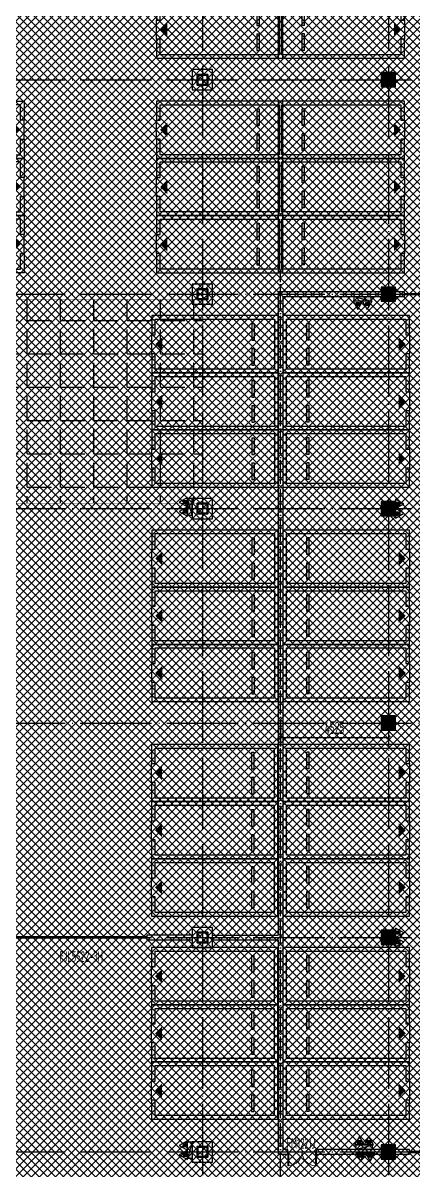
# Model space of a CAD drawing. Extents: x -473190 to 2138458, y -81875 to 2633646.
# Drawn here: x 523813 to 540167, y -1570 to 46576 of the extents above; entities that cross this region are included whole.
import ezdxf

# ---------------------------------------------------------------- set-up
doc = ezdxf.new("R2010")
doc.units = 0
doc.header["$LTSCALE"] = 1000
doc.linetypes.add('DASH', pattern=[0.35, 0.25, -0.1])
doc.linetypes.add('DOTE', pattern=[2.42, 2, -0.2, 0.02, -0.2])
for name, color, linetype in [('00-停车位', 67, 'Continuous'), ('A-COLUMN', 2, 'Continuous'), ('A-WALL', 2, 'Continuous'), ('DOOR_FIRE', 4, 'Continuous'), ('DOOR_FIRE_TEXT', 7, 'Continuous'), ('DOTE', 1, 'DOTE'), ('PUB_DIM', 3, 'Continuous'), ('PUB_HATCH', 8, 'Continuous'), ('RF-QT', 30, 'Continuous'), ('W-EQUIP_消火栓', 7, 'Continuous'), ('W-EQUIP_灭火器', 7, 'Continuous'), ('索引线', 252, 'Continuous')]:
    doc.layers.add(name, color=color, linetype=linetype)
doc.layers.add('钢柱', color=51, linetype='Continuous', lineweight=35)
doc.styles.add('_TCH_DIM_T3', font='tssdeng.shx', dxfattribs={"width": 0.564706, "bigfont": '@@@tssdchn.shx'})
doc.styles.add('_TCH_WINDOW', font='tssdeng.shx', dxfattribs={"width": 0.8, "height": 3.5, "bigfont": 'tssdchn.shx'})
doc.dimstyles.new('_TCH_ARCH&&150', dxfattribs={"dimtxt": 525, "dimasz": 150, "dimexe": 375, "dimexo": 450, "dimgap": 150, "dimtad": 1, "dimdec": 0, "dimzin": 0, "dimdsep": 46, "dimtxsty": '_TCH_DIM_T3', "dimblk": 'ARCHTICK', "dimcen": 0.09, "dimclrt": 7, "dimazin": 2, "dimtfac": 1, "dimtdec": 0, "dimtix": 1, "dimtmove": 2, "dimatfit": 3, "dimfxl": 0, "dimtolj": 1, "dimtzin": 0, "dimarcsym": 0})

# ---------------------------------------------------------------- blocks, each defined once
blk = doc.blocks.new('车位2400x5300')
at = {"layer": '00-停车位', "color": 251}
for p, q in [((-875, -1000), (-175, -1000)), ((-875, -1100), (-875, -1000)), ((-875, -1100), (-175, -1100)), ((-175, -1100), (-175, -1000)), ((175, -1000), (875, -1000)), ((175, -1100), (175, -1000)), ((175, -1100), (875, -1100)), ((875, -1100), (875, -1000)), ((400, -5300), (-400, -5300))]:
    blk.add_line(p, q, dxfattribs=at)
blk.add_lwpolyline([(400, -5150), (400, -5300), (1200, -5300), (1200, 0), (-1200, 0), (-1200, -5300), (-400, -5300), (-400, -5150), (-1050, -5150), (-1050, -150), (1050, -150), (1050, -5150), (400, -5150)], dxfattribs=at)
blk.add_lwpolyline([(0, -5150, 0, 600, 0), (0, -4850, 600, 600, 0)], format="xyseb", dxfattribs=at)
blk = doc.blocks.new('A$C00330F2E')
at = {"layer": 'A-COLUMN'}
for p, q in [((58875, -107900), (58025, -107900)), ((58025, -107900), (58025, -108750)), ((58875, -108750), (58875, -107900)), ((58025, -108750), (58875, -108750)), ((58875, -116900), (58025, -116900)), ((58025, -116900), (58025, -117750)), ((58875, -117750), (58875, -116900)), ((58025, -117750), (58875, -117750)), ((58875, -125900), (58025, -125900)), ((58025, -125900), (58025, -126750)), ((58875, -126750), (58875, -125900)), ((58025, -126750), (58875, -126750)), ((58875, -143900), (58025, -143900)), ((58025, -143900), (58025, -144750)), ((58875, -144750), (58875, -143900)), ((58025, -144750), (58875, -144750)), ((58875, -152900), (58025, -152900)), ((58025, -152900), (58025, -153750)), ((58875, -153750), (58875, -152900)), ((58025, -153750), (58875, -153750))]:
    blk.add_line(p, q, dxfattribs=at)
at = {"layer": '钢柱', "color": 4, "lineweight": 35}
for points in [[(58675, -108100), (58225, -108100), (58225, -108550), (58675, -108550)], [(58645, -108520), (58255, -108520), (58255, -108130), (58645, -108130)], [(58675, -117100), (58225, -117100), (58225, -117550), (58675, -117550)], [(58645, -117520), (58255, -117520), (58255, -117130), (58645, -117130)], [(58675, -126100), (58225, -126100), (58225, -126550), (58675, -126550)], [(58645, -126520), (58255, -126520), (58255, -126130), (58645, -126130)], [(58675, -144100), (58225, -144100), (58225, -144550), (58675, -144550)], [(58645, -144520), (58255, -144520), (58255, -144130), (58645, -144130)], [(58675, -153100), (58225, -153100), (58225, -153550), (58675, -153550)], [(58645, -153520), (58255, -153520), (58255, -153130), (58645, -153130)]]:
    blk.add_lwpolyline(points, close=True, dxfattribs=at)
blk = doc.blocks.new('A$C4F5A101F')
at = {"layer": 'DOTE', "color": 16, "linetype": 'DOTE', "ltscale": 1.5}
for p, q in [((-198339.7, 16373.7), (-198339.7, -213765.2)), ((-297848.4, -111257.4), (-173939.7, -111257.4)), ((-297848.4, -120257.4), (-173939.7, -120257.4)), ((-297848.4, -129257.4), (-173939.7, -129257.4)), ((-297848.4, -138257.4), (-39660.8, -138257.4)), ((-297848.4, -147257.4), (-39660.8, -147257.4)), ((-297848.4, -156257.4), (-173939.7, -156257.4))]:
    blk.add_line(p, q, dxfattribs=at)
at = {"layer": 'DOTE', "color": 127, "linetype": 'DOTE', "ltscale": 1.5}
blk.add_line((-190539.7, 16373.7), (-190539.7, -213765.2), dxfattribs=at)
blk = doc.blocks.new('_ArchTick')
at = {"color": 0, "linetype": 'ByBlock', "const_width": 0.4}
blk.add_lwpolyline([(-0.5, -0.5), (0.5, 0.5)], dxfattribs=at)
blk = doc.blocks.new('*D5554')
at = {"layer": 'Defpoints', "color": 0, "transparency": 16777216}
for p in [(62600, -120764), (67125, -120764), (67125, -121908)]:
    blk.add_point(p, dxfattribs=at)
at = {"layer": 'PUB_DIM', "color": 0, "lineweight": -2, "transparency": 16777216}
for p, q in [((62600, -121214), (62600, -122283)), ((67125, -121214), (67125, -122283)), ((62600, -121908), (67125, -121908))]:
    blk.add_line(p, q, dxfattribs=at)
at = {"layer": 'PUB_DIM', "color": 0, "lineweight": -2, "transparency": 16777216, "xscale": 150, "yscale": 150, "zscale": 150, "rotation": 180}
blk.add_blockref('_ArchTick', (62600, -121908), dxfattribs=at)
at = {"layer": 'PUB_DIM', "color": 0, "lineweight": -2, "transparency": 16777216, "xscale": 150, "yscale": 150, "zscale": 150}
blk.add_blockref('_ArchTick', (67125, -121908), dxfattribs=at)
at = {"layer": 'PUB_DIM', "color": 7, "transparency": 16777216, "insert": (64863, -121496), "char_height": 525, "attachment_point": 5, "style": '_TCH_DIM_T3'}
blk.add_mtext('\\A1;4525', dxfattribs=at)
blk = doc.blocks.new('$TwtSys$00000434')
for p, q in [((-0.5, 0.5), (-0.5, -0.5)), ((-0.5, -0.5), (0.5, 0.5)), ((0.5, 0.5), (-0.5, 0.5)), ((0.5, -0.5), (0.5, 0.5)), ((-0.5, -0.5), (0.5, -0.5))]:
    blk.add_line(p, q)
blk.add_solid([(0.5, -0.5), (0.5, 0.5), (-0.5, -0.5)])
blk = doc.blocks.new('$TwtSys$00000546')
h = blk.add_hatch()
h.set_pattern_fill('ANSI31', color=256, scale=200, style=0)
h.set_pattern_definition([(45, (-38543.802, -6670.83), (-17.67767, 17.67767), [])])
h.paths.add_polyline_path([(-65, 174), (65, 174), (65, 44), (-65, 44)])
for points in [[(0, 344), (-198, 0), (198, 0)], [(-65, 174), (65, 174), (65, 44), (-65, 44)]]:
    blk.add_lwpolyline(points, close=True)
blk = doc.blocks.new('ADFASDF')
h = blk.add_hatch()
h.set_pattern_fill('ANSI37', color=8, scale=150)
h.set_pattern_definition([(45, (0, 0), (-168.3798, 168.3798), []), (135, (0, 0), (-168.3798, -168.3798), [])])
h.paths.add_polyline_path([(521397, 239186), (521397, 224886), (539697, 224886), (539697, 169261), (524947, 169261), (524947, 171211), (527822, 171211), (527922, 176611), (501318, 176611), (501125, 109884), (530547, 109887), (530547, 107449), (538188, 100503), (536147, 98236), (540086, 94690), (517812, 69953), (517812, 59790), (482108, 20136), (405247, 20136), (405247, 26086), (391997, 40436), (391997, 64736), (399997, 64738), (399997, 239186), (409022, 239186)])
blk = doc.blocks.new('$DorLib2D$00000213')
at = {"color": 0, "linetype": 'DASH', "const_width": 0.02}
blk.add_lwpolyline([(0.5, 0), (-0.5, 0)], dxfattribs=at)
blk = doc.blocks.new('$DorLib2D$00000002')
for p, q in [((-0.5, 0), (-0.5, 0.4875)), ((-0.475, 0.4875), (-0.5, 0.4875)), ((-0.475, 0), (-0.475, 0.4875)), ((0.475, 0), (0.475, 0.4875)), ((0.475, 0.4875), (0.5, 0.4875)), ((0.5, 0), (0.5, 0.4875)), ((-0.5, 0), (-0.475, 0)), ((0.5, 0), (0.475, 0))]:
    blk.add_line(p, q)
at = {"lineweight": 13}
for centre, start, end in [((-0.4875, 0), 0, 88.53072), ((0.4875, 0), 91.46928, 180)]:
    blk.add_arc(centre, 0.4875, start, end, dxfattribs=at)
blk = doc.blocks.new('_FZH')
blk.add_lwpolyline([(-0.5, -0.5), (0.5, -0.5), (0.5, 0.5), (-0.5, 0.5)], close=True)
at = {"layer": 'PUB_HATCH'}
blk.add_solid([(-0.5, -0.5), (0.5, -0.5), (-0.5, 0.5), (0.5, 0.5)], dxfattribs=at)
blk = doc.blocks.new('A$C2B5B1B2C')
at = {"layer": 'DOTE', "linetype": 'DOTE', "ltscale": 0.5}
blk.add_line((62600, -140300), (62600, -102300), dxfattribs=at)
at = {"layer": 'PUB_DIM'}
dim = blk.add_aligned_dim(p1=(62600, -120763.5), p2=(67125, -120763.5), distance=-1144.9, dimstyle='_TCH_ARCH&&150', dxfattribs=at)
dim.commit()
dim.dimension.update_dxf_attribs({"geometry": '*D5554', "text_midpoint": (64862.5, -121495.9)})

msp = doc.modelspace()

# ---------------------------------------------------------------- hatches: boundary and pattern name
h = msp.add_hatch()
h.set_pattern_fill('ANGLE', color=252, scale=400)
h.set_pattern_definition([(0, (544945.8, 327452.8), (0, 1397), [1016, -381]), (90, (544945.8, 327452.8), (-1397, 9e-14), [1016, -381])])
h.paths.add_polyline_path([(477737.2, 34967.4), (531337.2, 34967.4), (531337.2, 26417.4), (477737.2, 26417.4)])

# ---------------------------------------------------------------- linework, layer by layer
at = {"layer": 'A-COLUMN'}
for p, q in [((531762.2, 8617.4), (530912.2, 8617.4)), ((530912.2, 8617.4), (530912.2, 7767.4)), ((531762.2, 7767.4), (531762.2, 8617.4)), ((530912.2, 7767.4), (531762.2, 7767.4))]:
    msp.add_line(p, q, dxfattribs=at)
at = {"layer": 'A-WALL'}
for p, q in [((534512.2, 35292.4), (534512.2, 8292.4)), ((539812.2, 35292.4), (534512.2, 35292.4)), ((539812.2, 35092.4), (539812.2, 35292.4)), ((534712.2, 35092.4), (534712.2, 8192.4)), ((534712.2, 35092.4), (539812.2, 35092.4)), ((530912.2, 8292.4), (529012.2, 8292.4)), ((529012.2, 8292.4), (529012.2, 8092.4)), ((531762.2, 8292.4), (534512.2, 8292.4)), ((534712.2, 8192.4), (534712.2, -707.6)), ((529012.2, 8092.4), (530912.2, 8092.4)), ((531762.2, 8092.4), (534512.2, 8092.4)), ((534512.2, 8092.4), (534512.2, -907.6)), ((534512.2, -907.6), (534912.2, -907.6)), ((534912.2, -707.6), (534712.2, -707.6)), ((534912.2, -907.6), (534912.2, -707.6)), ((538837.2, -707.6), (536112.2, -707.6)), ((536112.2, -707.6), (536112.2, -907.6)), ((536112.2, -907.6), (538837.2, -907.6)), ((540012.2, -707.6), (539437.2, -707.6)), ((539437.2, -907.6), (540012.2, -907.6)), ((540012.2, -907.6), (540012.2, -707.6))]:
    msp.add_line(p, q, dxfattribs=at)
at = {"layer": '索引线', "linetype": 'DASH', "const_width": 20}
msp.add_lwpolyline([(477737.2, 34967.4), (531337.2, 34967.4), (531337.2, 26417.4), (477737.2, 26417.4)], close=True, dxfattribs=at)

# ---------------------------------------------------------------- block references
for name, p in [('ADFASDF', (49490, -74243.9)), ('A$C2B5B1B2C', (472012.2, 138492.4)), ('A$C00330F2E', (472887.2, 152517.4)), ('A$C00330F2E', (472887.2, 152517.4))]:
    msp.add_blockref(name, p)
at = {"layer": '00-停车位'}
for p, rotation in [((534712.2, 46292.4), 270), ((534512.2, 46292.4), 90), ((534712.2, 42092.4), 270), ((534512.2, 42092.4), 90), ((534712.2, 39692.4), 270), ((534512.2, 39692.4), 90), ((534712.2, 37292.4), 270), ((534512.2, 37292.4), 90), ((534512.2, 33092.4), 270), ((534712.2, 33092.4), 90), ((534512.2, 30692.4), 270), ((534712.2, 30692.4), 90), ((534512.2, 28292.4), 270), ((534712.2, 28292.4), 90), ((534512.2, 24092.4), 270), ((534712.2, 24092.4), 90), ((534512.2, 21692.4), 270), ((534712.2, 21692.4), 90), ((534512.2, 19292.4), 270), ((534712.2, 19292.4), 90), ((534499.1, 15092.4), 270), ((534712.2, 15092.4), 90), ((534499.1, 12692.4), 270), ((534712.2, 12692.4), 90), ((534499.1, 10292.4), 270), ((534712.2, 10292.4), 90), ((534499.1, 6567.4), 270), ((534712.2, 6567.4), 90), ((534499.1, 4167.4), 270), ((534712.2, 4167.4), 90), ((534499.1, 1767.4), 270), ((534712.2, 1767.4), 90)]:
    msp.add_blockref('车位2400x5300', p, dxfattribs=dict(at, rotation=rotation))
at = {"layer": '00-停车位', "xscale": -1, "rotation": 90}
for p in [(518562.2, 42092.4), (518562.2, 39692.4), (518562.2, 37292.4)]:
    msp.add_blockref('车位2400x5300', p, dxfattribs=at)
at = {"layer": 'A-COLUMN', "xscale": 600, "yscale": 600, "zscale": 600, "rotation": 90}
for p in [(539137.2, 44192.4), (539137.2, 35192.4), (539137.2, 26192.4), (539137.2, 17192.4), (539137.2, 8192.4), (539137.2, -807.6)]:
    msp.add_blockref('_FZH', p, dxfattribs=at)
at = {"layer": 'DOOR_FIRE'}
ref = msp.add_blockref('$DorLib2D$00000213', (542562.2, 35192.4), dxfattribs=dict(at, xscale=5500, yscale=5500, zscale=200, rotation=359.9999999895499))
ref.add_attrib('A', 'FJL5522-3H', (541636.6, 34249.5), dxfattribs={"layer": 'DOOR_FIRE_TEXT', "height": 446.25, "style": '_TCH_WINDOW', "width": 0.564706})
ref = msp.add_blockref('$DorLib2D$00000213', (526262.2, 8192.4), dxfattribs=dict(at, xscale=5500, yscale=5500, zscale=200, rotation=359.9999999895495))
ref.add_attrib('A', 'FJL5522-3H', (525336.6, 7169.5), dxfattribs={"layer": 'DOOR_FIRE_TEXT', "height": 446.25, "style": '_TCH_WINDOW', "width": 0.564706})
ref = msp.add_blockref('$DorLib2D$00000002', (535512.2, -807.6), dxfattribs=dict(at, xscale=-1200, yscale=-1200, zscale=200, rotation=359.9999999895519))
ref.add_attrib('A', 'FM1221J', (534872.6, -670.1), dxfattribs={"layer": 'DOOR_FIRE_TEXT', "height": 446.25, "style": '_TCH_WINDOW', "width": 0.564706})
ref = msp.add_blockref('$DorLib2D$00000213', (542762.2, -807.6), dxfattribs=dict(at, xscale=5500, yscale=5500, zscale=200, rotation=359.9999999895502))
ref.add_attrib('A', 'FJL5522-3H', (541836.6, -1750.5), dxfattribs={"layer": 'DOOR_FIRE_TEXT', "height": 446.25, "style": '_TCH_WINDOW', "width": 0.564706})
at = {"layer": 'RF-QT'}
msp.add_blockref('A$C4F5A101F', (729676.9, 155449.8), dxfattribs=at)
at = {"layer": 'W-EQUIP_消火栓', "yscale": 200, "zscale": 700}
for p, xscale, rotation in [((538050.2, 34992.4), -700, 180), ((530812.2, 26267.4), 700, 90), ((530812.2, -733.4), -700, 89.99999998658633)]:
    msp.add_blockref('$TwtSys$00000434', p, dxfattribs=dict(at, xscale=xscale, rotation=rotation))
at = {"layer": 'W-EQUIP_消火栓', "xscale": 700, "yscale": 200, "zscale": 700}
msp.add_blockref('$TwtSys$00000434', (538114.4, -607.6), dxfattribs=at)
at = {"layer": 'W-EQUIP_灭火器'}
for p, rotation in [((537851.8, 34892.4), 179.9999999999923), ((538248.6, 34892.4), 179.9999999999923), ((530712.2, 26465.7), 90), ((539437.2, 26390.7), 270), ((530712.2, 26069), 90), ((539437.2, 25994), 270), ((539437.2, 8390.7), 270), ((539437.2, 7994), 270), ((530712.2, -535), 89.9999999865864), ((530712.2, -931.8), 89.9999999865864), ((537971.1, -858.1), 180.0000000000075), ((538367.8, -858.1), 180.0000000000075)]:
    msp.add_blockref('$TwtSys$00000546', p, dxfattribs=dict(at, rotation=rotation))
for p in [(537916, -507.6), (538312.8, -507.6)]:
    msp.add_blockref('$TwtSys$00000546', p, dxfattribs=at)

doc.saveas('drawing.dxf')
